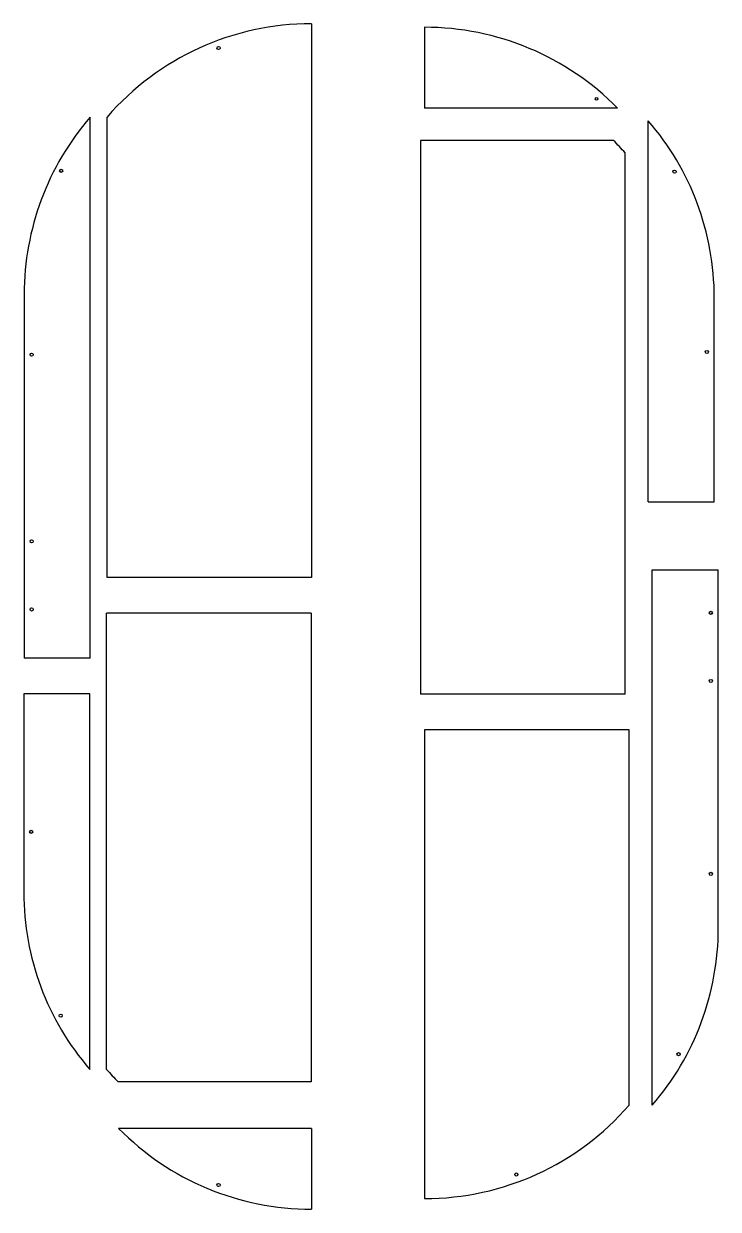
# Model space of a CAD drawing. Extents: x -3164 to -2838, y 1345 to 1901.
import ezdxf

# ---------------------------------------------------------------- set-up
doc = ezdxf.new("R2010")
doc.units = 0
doc.header["$LTSCALE"] = 12
doc.header["$MEASUREMENT"] = 0
doc.layers.add('SHELL', color=40, linetype='CONTINUOUS')

msp = doc.modelspace()

# ---------------------------------------------------------------- linework, layer by layer
at = {"layer": 'SHELL'}
for p, q in [((-3028.99, 1901.42), (-3028.99, 1641.42)), ((-2976, 1899.74), (-2976, 1861.74)), ((-2885.4, 1861.74), (-2976, 1861.74)), ((-3132.88, 1603.56), (-3132.88, 1857.56)), ((-3124.99, 1641.42), (-3124.99, 1857.56)), ((-2871.03, 1676.99), (-2871.03, 1855.88)), ((-2887.28, 1846.63), (-2977.88, 1846.63)), ((-2977.88, 1846.63), (-2977.88, 1586.63)), ((-2881.88, 1586.63), (-2881.88, 1840.77)), ((-3163.88, 1774.42), (-3163.88, 1603.56)), ((-2840.03, 1676.99), (-2840.03, 1772.74)), ((-2871.03, 1676.99), (-2840.03, 1676.99)), ((-2869.15, 1393.69), (-2869.15, 1645.08)), ((-2869.15, 1645.08), (-2838.15, 1645.08)), ((-2838.15, 1476.83), (-2838.15, 1645.08)), ((-3028.99, 1641.42), (-3124.99, 1641.42)), ((-3029.21, 1624.63), (-3125.21, 1624.63)), ((-3125.21, 1410.48), (-3125.21, 1624.63)), ((-3029.21, 1624.63), (-3029.21, 1404.63)), ((-3132.88, 1603.56), (-3163.88, 1603.56)), ((-3164.1, 1586.77), (-3164.1, 1493.63)), ((-3133.1, 1586.77), (-3164.1, 1586.77)), ((-3133.1, 1410.48), (-3133.1, 1586.77)), ((-2881.88, 1586.63), (-2977.88, 1586.63)), ((-2880, 1569.83), (-2976, 1569.83)), ((-2976, 1569.83), (-2976, 1349.83)), ((-2880, 1393.69), (-2880, 1569.83)), ((-3029.21, 1404.63), (-3119.81, 1404.63)), ((-3028.99, 1382.8), (-3119.59, 1382.8)), ((-3028.99, 1382.8), (-3028.99, 1344.8))]:
    msp.add_line(p, q, dxfattribs=at)
for centre, radius in [((-3072.65, 1890.01), 0.75), ((-2895.23, 1866.17), 0.625), ((-3146.54, 1832.36), 0.75), ((-2858.66, 1831.96), 0.75), ((-2843.53, 1747.3), 0.75), ((-3160.38, 1746.04), 0.75), ((-3160.38, 1658.42), 0.75), ((-3160.38, 1626.42), 0.75), ((-2841.65, 1624.83), 0.75), ((-2841.65, 1592.83), 0.75), ((-3160.6, 1522), 0.75), ((-2841.65, 1502.27), 0.75), ((-3146.76, 1435.69), 0.75), ((-2856.78, 1417.62), 0.75), ((-2932.94, 1361.12), 0.75), ((-3072.65, 1356.21), 0.75)]:
    msp.add_circle(centre, radius, dxfattribs=at)
for centre, start, end in [((-3028.99, 1774.42), 90, 139.1046), ((-2976, 1772.74), 44.4902, 90), ((-3036.88, 1774.42), 139.1046, 180), ((-2967.03, 1772.74), 0, 40.8954), ((-2977.88, 1757.63), 40.8954, 44.4902), ((-3037.1, 1493.63), 180, 220.8954), ((-2965.15, 1476.83), 319.1046, 0), ((-3029.21, 1493.63), 220.8954, 224.4902), ((-2976, 1476.83), 270, 319.1046), ((-3028.99, 1471.8), 224.4902, 270)]:
    msp.add_arc(centre, 127, start, end, dxfattribs=at)

doc.saveas('drawing.dxf')
